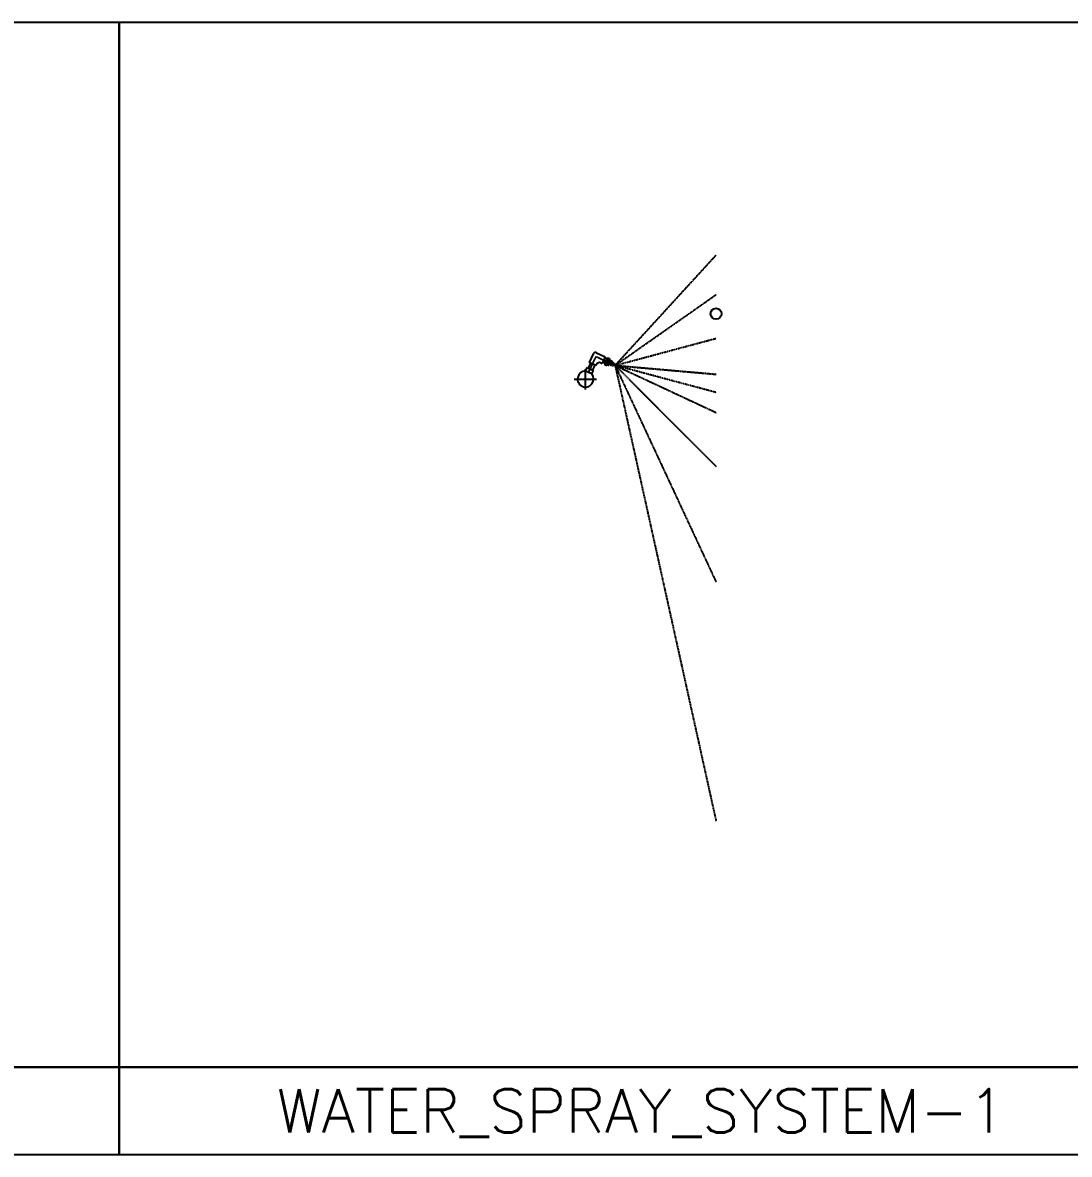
# Model space of a CAD drawing. Header units: millimetres. Extents: x -2091 to 296200, y -2515 to 5200.
# Drawn here: x 48556 to 53368, y 0 to 5200 of the extents above; entities that cross this region are included whole.
import ezdxf
from ezdxf.enums import TextEntityAlignment as Align

# ---------------------------------------------------------------- set-up
doc = ezdxf.new("R2010")
doc.units = ezdxf.units.MM
for name, pattern in [('CENTER2', [1.125, 0.75, -0.125, 0.125, -0.125]), ('CONTINU', [0]), ('PHANTOM2', [1.25, 0.625, -0.125, 0.125, -0.125, 0.125, -0.125])]:
    doc.linetypes.add(name, pattern=pattern)
doc.layers.add('WP', color=6, linetype='Continuous')
doc.styles.add('ROMANS', font='romans.shx')

msp = doc.modelspace()

# ---------------------------------------------------------------- linework, layer by layer
at = {"color": 3, "linetype": 'PHANTOM2', "ltscale": 0.5}
for p, q in [((51279.89, 3625.07), (51744.02, 4131.57)), ((51279.89, 3625.07), (51744.02, 3950.05)), ((51279.89, 3625.07), (51744.02, 3749.43)), ((51279.89, 3625.07), (51744.02, 1531.52)), ((51279.89, 3625.07), (51744.02, 3584.46)), ((51279.89, 3625.07), (51744.02, 2629.74)), ((51279.89, 3625.07), (51744.02, 3160.94)), ((51279.89, 3625.07), (51744.02, 3408.64)), ((51744.02, 3500.7), (51279.89, 3625.06))]:
    msp.add_line(p, q, dxfattribs=at)
at = {"color": 1, "linetype": 'CENTER2'}
for p, q in [((51158.04, 3592.38), (51192.32, 3665.89)), ((51192.32, 3665.89), (51280.92, 3624.58)), ((51144.02, 3514.72), (51144.02, 3607.46)), ((51091.75, 3562.32), (51193.53, 3562.32))]:
    msp.add_line(p, q, dxfattribs=at)
at = {"color": 2, "linetype": 'Continuous'}
for p, q in [((51179.07, 3677.69), (51160.81, 3638.55)), ((51194.89, 3683.45), (51234.04, 3665.2)), ((51234.04, 3665.2), (51219.67, 3634.39)), ((51244.22, 3655.96), (51233.29, 3632.52)), ((51253.8, 3651.5), (51242.87, 3628.05)), ((51244.32, 3651.16), (51250.06, 3648.48)), ((51255.09, 3648.37), (51246.09, 3629.07)), ((51247.96, 3658.97), (51253.7, 3656.3)), ((51252.83, 3649.43), (51255.09, 3648.37)), ((51143.88, 3599.02), (51151.5, 3615.36)), ((51172.23, 3585.81), (51143.88, 3599.02)), ((51151.5, 3615.36), (51179.85, 3602.14)), ((51166.57, 3635.86), (51156.02, 3613.25)), ((51191.63, 3624.18), (51160.81, 3638.55)), ((51172.23, 3585.81), (51179.85, 3602.14)), ((51185.87, 3626.86), (51175.33, 3604.25)), ((51193.84, 3628.92), (51191.63, 3624.18)), ((51214.93, 3636.59), (51219.67, 3634.39)), ((51233.39, 3627.72), (51239.12, 3625.04)), ((51237.03, 3635.53), (51242.77, 3632.86)), ((51243.83, 3630.12), (51246.09, 3629.07))]:
    msp.add_line(p, q, dxfattribs=at)
at = {"color": 2, "linetype": 'Continuous', "ltscale": 0.5}
for p, q in [((51234.25, 3634.59), (51222.35, 3640.14)), ((51243.26, 3653.89), (51231.35, 3659.44))]:
    msp.add_line(p, q, dxfattribs=at)
at = {"ltscale": 0.5}
for p, q in [((51234.83, 3635.82), (51222.92, 3641.37)), ((51242.68, 3652.66), (51230.78, 3658.21))]:
    msp.add_line(p, q, dxfattribs=at)
at = {"color": 3, "linetype": 'PHANTOM2'}
for p, q in [((51257.21, 3649.91), (51246.28, 3626.46)), ((51250.09, 3626.2), (51264.82, 3644.43)), ((51256.06, 3650.44), (51255.09, 3648.37)), ((51256.06, 3650.44), (51257.21, 3649.91)), ((51256.63, 3648.66), (51265.42, 3644.56)), ((51263.64, 3633.13), (51265.71, 3644)), ((51246.09, 3629.07), (51245.13, 3627)), ((51245.13, 3627), (51246.28, 3626.46)), ((51246.86, 3627.71), (51250.09, 3626.2)), ((51257.42, 3626.86), (51259.52, 3637.87)), ((51262.08, 3626.12), (51257.9, 3626.26)), ((51258.32, 3626.45), (51268.6, 3639.37)), ((51262.49, 3626.31), (51270.9, 3636.87)), ((51268.95, 3634.43), (51267.64, 3623.53)), ((51270.73, 3622.87), (51268.13, 3622.96)), ((51268.54, 3623.15), (51276.89, 3633.64)), ((51269.37, 3639.4), (51271.67, 3636.9)), ((51271.8, 3636.5), (51270.49, 3625.6)), ((51271.14, 3623.06), (51278.33, 3632.09)), ((51277.53, 3631.1), (51276.68, 3624.04)), ((51278.8, 3623.44), (51277.18, 3623.47)), ((51277.65, 3623.77), (51279.36, 3627.43)), ((51277.66, 3633.67), (51279.09, 3632.12)), ((51279.23, 3631.72), (51278.48, 3625.56)), ((51279.27, 3623.73), (51280.7, 3626.8)), ((51280.7, 3626.8), (51279.36, 3627.43))]:
    msp.add_line(p, q, dxfattribs=at)
at = {"color": 2, "linetype": 'Continuous'}
for points in [[(51244.32, 3651.16, 0.2647139), (51243.62, 3651.1, 0.0737828), (51241.89, 3649.5, 0.0349126), (51240.42, 3647.38, 0.0253784), (51238.76, 3644.24, 0.0253784), (51237.42, 3640.95, 0.0349126), (51236.74, 3638.45, 0.0737828), (51236.63, 3636.1, 0.2647139), (51237.03, 3635.53, 0.2647139)], [(51250.06, 3648.48, -0.2647139), (51250.46, 3647.91, -0.0737828), (51250.35, 3645.56, -0.0349126), (51249.67, 3643.07, -0.0253784), (51248.33, 3639.77, -0.0253784), (51246.67, 3636.63, -0.0349126), (51245.19, 3634.51, -0.0737828), (51243.46, 3632.91, -0.2647139), (51242.77, 3632.86, -0.2647139)], [(51247.96, 3658.97, 0.1768182), (51247.21, 3659.04, 0.1038069), (51246.07, 3658.46, 0.0641074), (51245.12, 3657.47, 0.0502759), (51244.22, 3655.96, 0.0502759), (51243.64, 3654.31, 0.0641074), (51243.5, 3652.94, 0.1038069), (51243.78, 3651.7, 0.1768182), (51244.32, 3651.16, 0.1768182)], [(51253.7, 3656.3, -0.1768182), (51254.24, 3655.76, -0.1038069), (51254.52, 3654.52, -0.0641074), (51254.38, 3653.15, -0.0502759), (51253.8, 3651.5, -0.0502759), (51252.9, 3649.99, -0.0641074), (51251.95, 3649, -0.1038069), (51250.81, 3648.42, -0.1768182), (51250.06, 3648.48, -0.1768182)], [(51237.03, 3635.53, 0.1768182), (51236.27, 3635.6, 0.1038069), (51235.14, 3635.02, 0.0641074), (51234.19, 3634.03, 0.0502759), (51233.29, 3632.52, 0.0502759), (51232.71, 3630.86, 0.0641074), (51232.56, 3629.49, 0.1038069), (51232.85, 3628.26, 0.1768182), (51233.39, 3627.72, 0.1768182)], [(51242.77, 3632.86, -0.1768182), (51243.31, 3632.32, -0.1038069), (51243.59, 3631.08, -0.0641074), (51243.45, 3629.71, -0.0502759), (51242.87, 3628.05, -0.0502759), (51241.97, 3626.55, -0.0641074), (51241.02, 3625.55, -0.1038069), (51239.88, 3624.98, -0.1768182), (51239.12, 3625.04, -0.1768182)]]:
    msp.add_lwpolyline(points, format="xyb", dxfattribs=at)
for centre, radius in [((51189.86, 3672.66), 11.9), ((51208.22, 3622.21), 15.87)]:
    msp.add_arc(centre, radius, 65, 155, dxfattribs=at)
at = {"color": 3, "linetype": 'PHANTOM2'}
for centre, start, end in [((51265.21, 3644.1), 348.38104, 139.4485), ((51257.92, 3626.77), 169.20278, 321.48819), ((51262.09, 3626.62), 268.01714, 321.48819), ((51268.14, 3623.47), 173.13558, 321.48819), ((51269, 3639.06), 42.56249, 141.48819), ((51270.74, 3623.38), 268.01801, 321.48819), ((51271.29, 3636.56), 353.13558, 141.48819), ((51277.19, 3623.98), 173.13558, 335), ((51277.28, 3633.33), 42.83639, 141.48819), ((51278.72, 3631.78), 353.13558, 141.48819), ((51278.81, 3623.94), 268.64846, 335)]:
    msp.add_arc(centre, 0.507, start, end, dxfattribs=at)
at = {"color": 2, "linetype": 'Continuous', "ltscale": 0.5}
msp.add_arc((51144.02, 3562.32), 36.71, 90.21546, 39.78454, dxfattribs=at)
at = {"layer": 'WP', "ltscale": 0.5}
for points in [[(44200, 400), (49000, 400), (49000, 5200), (44200, 5200)], [(49000, 400), (53800, 400), (53800, 5200), (49000, 5200)], [(49000, 0), (53800, 0), (53800, 400), (49000, 400)]]:
    msp.add_lwpolyline(points, close=True, dxfattribs=at)
at = {"layer": 'WP', "linetype": 'CONTINU', "ltscale": 0.5}
msp.add_lwpolyline([(44200, 0), (49000, 0), (49000, 400), (44200, 400)], close=True, dxfattribs=at)
at = {"layer": 'WP', "ltscale": 0.5}
msp.add_circle((51744.02, 3862.32), 25, dxfattribs=at)

# ---------------------------------------------------------------- texts
at = {"layer": 'WP', "color": 7, "linetype": 'CONTINU', "lineweight": 53, "ltscale": 0.5, "style": 'ROMANS'}
msp.add_text('WATER_SPRAY_SYSTEM-1', height=200, dxfattribs=at).set_placement((51400, 200), align=Align.MIDDLE_CENTER)

doc.saveas('drawing.dxf')
